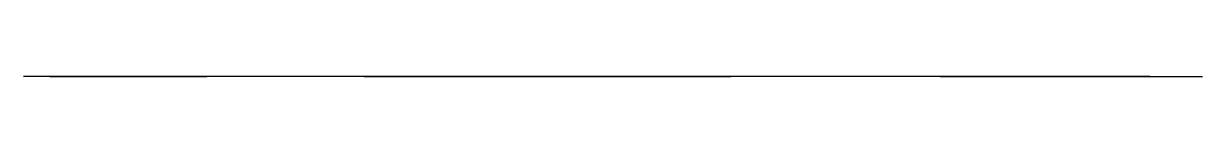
# Model space of a CAD drawing. Extents: x -0.51 to 0.64, y 0 to 0.
import ezdxf

# ---------------------------------------------------------------- set-up
doc = ezdxf.new("R2010")
doc.units = 0
doc.layers.get('0').update_dxf_attribs({"linetype": 'CONTINUOUS'})

msp = doc.modelspace()

# ---------------------------------------------------------------- linework, layer by layer
at = {"linetype": 'BYBLOCK'}
for points, invisible_edges in [([(0.635, 0, 2.0574), (-0.4826, 0, 2.1082), (-0.508, 0, 1.3462), (0.5842, 0, 1.3208)], 5), ([(-0.508, 0, 1.3462), (0.5842, 0, 1.3208), (0.127, 0, 1.0414), (-0.0762, 0, 1.143)], 11), ([(-0.508, 0, 1.3462), (-0.0762, 0, 1.143), (0, 0), (-0.2032, 0, 0.0762)], 1), ([(-0.3302, 0, 2.6416), (0.381, 0, 2.6416), (0.635, 0, 2.0574), (-0.4826, 0, 2.1082)], 5), ([(0.1524, 0, 2.7686), (-0.127, 0, 2.794), (-0.3302, 0, 2.6416), (0.381, 0, 2.6416)], 5), ([(0.1778, 0, 3.0734), (-0.1778, 0, 3.0988), (-0.2032, 0, 2.921), (0.2032, 0, 2.8956)], 5), ([(-0.2032, 0, 2.921), (0.2032, 0, 2.8956), (0.1524, 0, 2.7686), (-0.127, 0, 2.794)], 5), ([(-0.0762, 0, 3.2004), (0.0508, 0, 3.2004), (0.1778, 0, 3.0734), (-0.1778, 0, 3.0988)], 4), ([(0.127, 0, 1.0414), (0.5842, 0, 1.3208), (0.127, 0, 0.0508), (0.0508, 0, 0.1524)], 1)]:
    msp.add_3dface(points, dxfattribs=dict(at, invisible_edges=invisible_edges))

doc.saveas('drawing.dxf')
